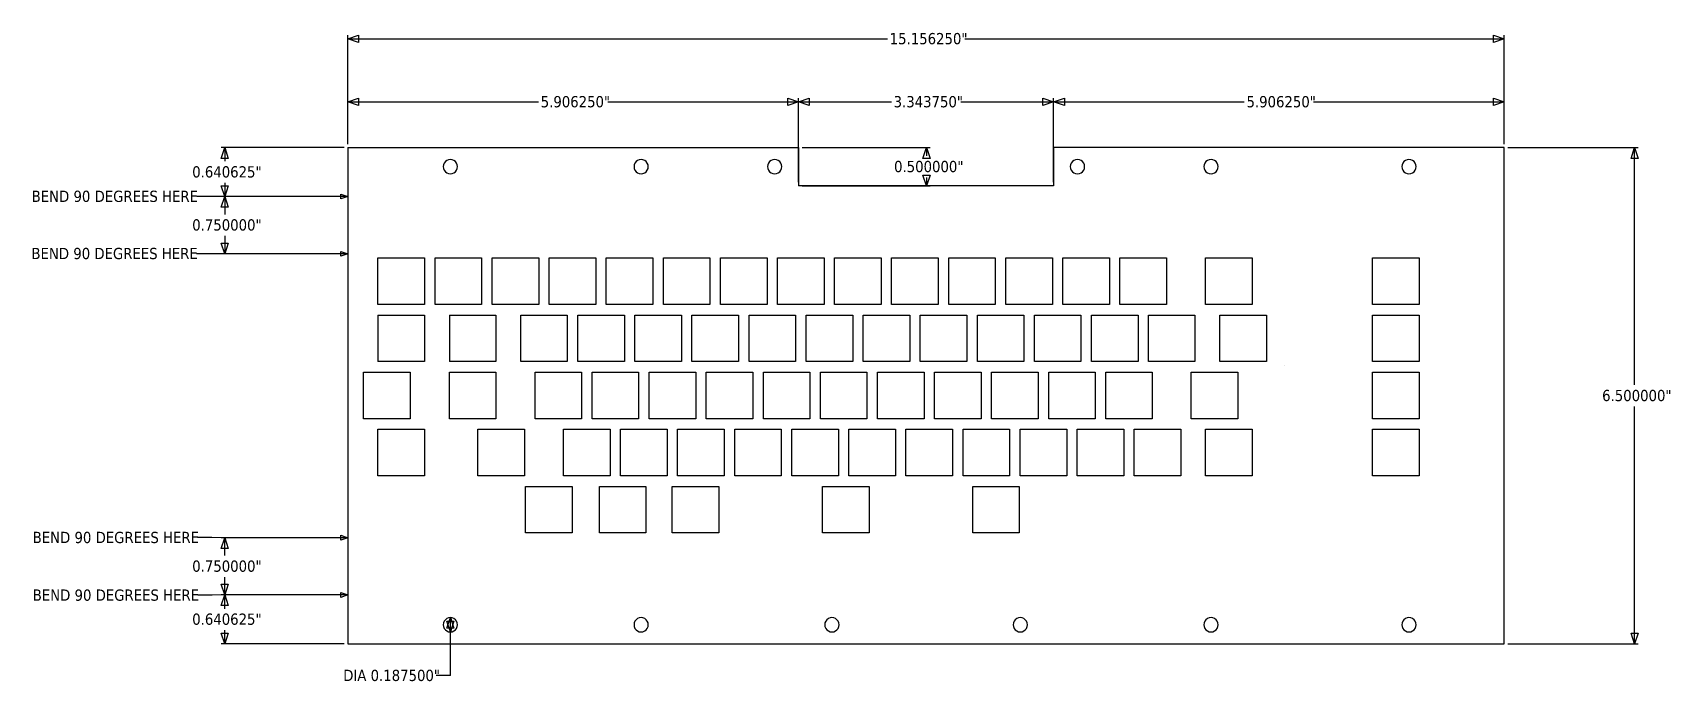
# Model space of a CAD drawing. Extents: x -13.6 to 10.6, y -4.6 to 5.
import ezdxf

# ---------------------------------------------------------------- set-up
doc = ezdxf.new("R2010")
doc.units = 0
doc.header["$MEASUREMENT"] = 0
doc.layers.get('0').update_dxf_attribs({"linetype": 'CONTINUOUS'})
doc.styles.add('TAHOMA', font='Tahoma')

msp = doc.modelspace()

# ---------------------------------------------------------------- linework, layer by layer
at = {"color": 250}
for p, q in [((-8.971, 3.329), (-8.971, 4.938)), ((-8.971, 4.886), (-0.982, 4.886)), ((0.16, 4.886), (8.149, 4.886)), ((8.149, 3.329), (8.149, 4.938)), ((-8.971, 3.329), (-8.971, 4.005)), ((-8.971, 3.952), (-6.148, 3.952)), ((-5.122, 3.952), (-2.3, 3.952)), ((-2.3, 3.329), (-2.3, 4.005)), ((-2.3, 2.764), (-2.3, 4.005)), ((-2.3, 3.952), (-0.924, 3.952)), ((0.102, 3.952), (1.477, 3.952)), ((1.477, 2.764), (1.477, 4.005)), ((1.477, 3.329), (1.477, 4.005)), ((1.477, 3.952), (4.3, 3.952)), ((5.326, 3.952), (8.149, 3.952)), ((8.149, 3.329), (8.149, 4.005)), ((-9.024, 3.276), (-10.846, 3.276)), ((-10.794, 3.276), (-10.794, 3.073)), ((-2.247, 3.276), (-0.351, 3.276)), ((-0.404, 3.276), (-0.404, 3.152)), ((8.202, 3.276), (10.131, 3.276)), ((10.078, -0.236), (10.078, 3.276)), ((-10.794, 2.756), (-10.794, 2.552)), ((-2.247, 2.711), (-0.351, 2.711)), ((-0.404, 2.835), (-0.404, 2.711)), ((-10.998, 2.552), (-11.209, 2.552)), ((-8.971, 2.552), (-10.998, 2.552)), ((-9.024, 2.552), (-10.846, 2.552)), ((-9.024, 2.552), (-10.846, 2.552)), ((-10.794, 2.552), (-10.794, 2.287)), ((-10.794, 1.97), (-10.794, 1.705)), ((-11.001, 1.706), (-11.213, 1.706)), ((-8.971, 1.705), (-11.001, 1.706)), ((-9.024, 1.705), (-10.846, 1.705)), ((10.078, -4.066), (10.078, -0.554)), ((-10.983, -2.494), (-11.195, -2.494)), ((-8.971, -2.495), (-10.983, -2.494)), ((-9.024, -2.495), (-10.846, -2.495)), ((-10.794, -2.76), (-10.794, -2.495)), ((-10.794, -3.342), (-10.794, -3.077)), ((-10.982, -3.348), (-11.193, -3.348)), ((-8.971, -3.342), (-10.982, -3.348)), ((-9.024, -3.342), (-10.846, -3.342)), ((-9.024, -3.342), (-10.846, -3.342)), ((-10.794, -3.546), (-10.794, -3.342)), ((-10.794, -4.066), (-10.794, -3.863)), ((-7.453, -3.889), (-7.453, -3.678)), ((-9.024, -4.066), (-10.846, -4.066)), ((-7.454, -4.536), (-7.453, -3.889)), ((8.202, -4.066), (10.131, -4.066)), ((-7.454, -4.536), (-7.665, -4.536))]:
    msp.add_line(p, q, dxfattribs=at)
for p, q in [((-8.971, 3.276), (-2.3, 3.276)), ((-8.971, 3.276), (-8.971, -4.066)), ((-2.3, 3.276), (-2.3, 2.711)), ((1.477, 3.276), (1.477, 2.711)), ((8.149, 3.276), (1.477, 3.276)), ((8.149, -4.066), (8.149, 3.276)), ((-7.555, 3.021), (-7.559, 2.994)), ((-7.559, 2.994), (-7.555, 2.966)), ((-7.545, 3.047), (-7.555, 3.021)), ((-7.555, 2.966), (-7.545, 2.941)), ((-7.528, 3.069), (-7.545, 3.047)), ((-7.545, 2.941), (-7.528, 2.919)), ((-7.506, 3.085), (-7.528, 3.069)), ((-7.528, 2.919), (-7.506, 2.902)), ((-7.481, 3.096), (-7.506, 3.085)), ((-7.453, 3.1), (-7.481, 3.096)), ((-7.426, 3.096), (-7.453, 3.1)), ((-7.4, 3.085), (-7.426, 3.096)), ((-7.378, 3.069), (-7.4, 3.085)), ((-7.4, 2.902), (-7.378, 2.919)), ((-7.361, 3.047), (-7.378, 3.069)), ((-7.378, 2.919), (-7.361, 2.941)), ((-7.351, 3.021), (-7.361, 3.047)), ((-7.361, 2.941), (-7.351, 2.966)), ((-7.347, 2.994), (-7.351, 3.021)), ((-7.351, 2.966), (-7.347, 2.994)), ((-4.732, 3.021), (-4.735, 2.994)), ((-4.735, 2.994), (-4.732, 2.966)), ((-4.721, 3.047), (-4.732, 3.021)), ((-4.732, 2.966), (-4.721, 2.941)), ((-4.704, 3.069), (-4.721, 3.047)), ((-4.721, 2.941), (-4.704, 2.919)), ((-4.682, 3.085), (-4.704, 3.069)), ((-4.704, 2.919), (-4.682, 2.902)), ((-4.657, 3.096), (-4.682, 3.085)), ((-4.629, 3.1), (-4.657, 3.096)), ((-4.602, 3.096), (-4.629, 3.1)), ((-4.576, 3.085), (-4.602, 3.096)), ((-4.554, 3.069), (-4.576, 3.085)), ((-4.576, 2.902), (-4.554, 2.919)), ((-4.538, 3.047), (-4.554, 3.069)), ((-4.554, 2.919), (-4.538, 2.941)), ((-4.527, 3.021), (-4.538, 3.047)), ((-4.538, 2.941), (-4.527, 2.966)), ((-4.523, 2.994), (-4.527, 3.021)), ((-4.527, 2.966), (-4.523, 2.994)), ((-2.755, 3.021), (-2.758, 2.994)), ((-2.758, 2.994), (-2.755, 2.966)), ((-2.744, 3.047), (-2.755, 3.021)), ((-2.755, 2.966), (-2.744, 2.941)), ((-2.727, 3.069), (-2.744, 3.047)), ((-2.744, 2.941), (-2.727, 2.919)), ((-2.705, 3.085), (-2.727, 3.069)), ((-2.727, 2.919), (-2.705, 2.902)), ((-2.68, 3.096), (-2.705, 3.085)), ((-2.653, 3.1), (-2.68, 3.096)), ((-2.625, 3.096), (-2.653, 3.1)), ((-2.6, 3.085), (-2.625, 3.096)), ((-2.578, 3.069), (-2.6, 3.085)), ((-2.6, 2.902), (-2.578, 2.919)), ((-2.561, 3.047), (-2.578, 3.069)), ((-2.578, 2.919), (-2.561, 2.941)), ((-2.55, 3.021), (-2.561, 3.047)), ((-2.561, 2.941), (-2.55, 2.966)), ((-2.547, 2.994), (-2.55, 3.021)), ((-2.55, 2.966), (-2.547, 2.994)), ((1.728, 3.021), (1.724, 2.994)), ((1.724, 2.994), (1.728, 2.966)), ((1.739, 3.047), (1.728, 3.021)), ((1.728, 2.966), (1.739, 2.941)), ((1.755, 3.069), (1.739, 3.047)), ((1.739, 2.941), (1.755, 2.919)), ((1.777, 3.085), (1.755, 3.069)), ((1.755, 2.919), (1.777, 2.902)), ((1.803, 3.096), (1.777, 3.085)), ((1.83, 3.1), (1.803, 3.096)), ((1.858, 3.096), (1.83, 3.1)), ((1.883, 3.085), (1.858, 3.096)), ((1.905, 3.069), (1.883, 3.085)), ((1.883, 2.902), (1.905, 2.919)), ((1.922, 3.047), (1.905, 3.069)), ((1.905, 2.919), (1.922, 2.941)), ((1.933, 3.021), (1.922, 3.047)), ((1.922, 2.941), (1.933, 2.966)), ((1.936, 2.994), (1.933, 3.021)), ((1.933, 2.966), (1.936, 2.994)), ((3.705, 3.021), (3.701, 2.994)), ((3.701, 2.994), (3.705, 2.966)), ((3.715, 3.047), (3.705, 3.021)), ((3.705, 2.966), (3.715, 2.941)), ((3.732, 3.069), (3.715, 3.047)), ((3.715, 2.941), (3.732, 2.919)), ((3.754, 3.085), (3.732, 3.069)), ((3.732, 2.919), (3.754, 2.902)), ((3.78, 3.096), (3.754, 3.085)), ((3.807, 3.1), (3.78, 3.096)), ((3.834, 3.096), (3.807, 3.1)), ((3.86, 3.085), (3.834, 3.096)), ((3.882, 3.069), (3.86, 3.085)), ((3.86, 2.902), (3.882, 2.919)), ((3.899, 3.047), (3.882, 3.069)), ((3.882, 2.919), (3.899, 2.941)), ((3.909, 3.021), (3.899, 3.047)), ((3.899, 2.941), (3.909, 2.966)), ((3.913, 2.994), (3.909, 3.021)), ((3.909, 2.966), (3.913, 2.994)), ((6.635, 3.021), (6.631, 2.994)), ((6.631, 2.994), (6.635, 2.966)), ((6.645, 3.047), (6.635, 3.021)), ((6.635, 2.966), (6.645, 2.941)), ((6.662, 3.069), (6.645, 3.047)), ((6.645, 2.941), (6.662, 2.919)), ((6.684, 3.085), (6.662, 3.069)), ((6.662, 2.919), (6.684, 2.902)), ((6.709, 3.096), (6.684, 3.085)), ((6.737, 3.1), (6.709, 3.096)), ((6.764, 3.096), (6.737, 3.1)), ((6.79, 3.085), (6.764, 3.096)), ((6.812, 3.069), (6.79, 3.085)), ((6.79, 2.902), (6.812, 2.919)), ((6.829, 3.047), (6.812, 3.069)), ((6.812, 2.919), (6.829, 2.941)), ((6.839, 3.021), (6.829, 3.047)), ((6.829, 2.941), (6.839, 2.966)), ((6.843, 2.994), (6.839, 3.021)), ((6.839, 2.966), (6.843, 2.994)), ((-7.506, 2.902), (-7.481, 2.891)), ((-7.481, 2.891), (-7.453, 2.888)), ((-7.453, 2.888), (-7.426, 2.891)), ((-7.426, 2.891), (-7.4, 2.902)), ((-4.682, 2.902), (-4.657, 2.891)), ((-4.657, 2.891), (-4.629, 2.888)), ((-4.629, 2.888), (-4.602, 2.891)), ((-4.602, 2.891), (-4.576, 2.902)), ((-2.705, 2.902), (-2.68, 2.891)), ((-2.68, 2.891), (-2.653, 2.888)), ((-2.653, 2.888), (-2.625, 2.891)), ((-2.625, 2.891), (-2.6, 2.902)), ((1.477, 2.711), (-2.3, 2.711)), ((1.777, 2.902), (1.803, 2.891)), ((1.803, 2.891), (1.83, 2.888)), ((1.83, 2.888), (1.858, 2.891)), ((1.858, 2.891), (1.883, 2.902)), ((3.754, 2.902), (3.78, 2.891)), ((3.78, 2.891), (3.807, 2.888)), ((3.807, 2.888), (3.834, 2.891)), ((3.834, 2.891), (3.86, 2.902)), ((6.684, 2.902), (6.709, 2.891)), ((6.709, 2.891), (6.737, 2.888)), ((6.737, 2.888), (6.764, 2.891)), ((6.764, 2.891), (6.79, 2.902)), ((-8.525, 1.644), (-7.836, 1.644)), ((-8.525, 0.955), (-8.525, 1.644)), ((-7.836, 1.644), (-7.836, 0.955)), ((-7.68, 0.955), (-7.68, 1.644)), ((-7.68, 1.644), (-6.991, 1.644)), ((-6.991, 1.644), (-6.991, 0.955)), ((-6.835, 1.644), (-6.146, 1.644)), ((-6.835, 0.955), (-6.835, 1.644)), ((-6.146, 1.644), (-6.146, 0.955)), ((-5.99, 0.955), (-5.99, 1.644)), ((-5.99, 1.644), (-5.301, 1.644)), ((-5.301, 1.644), (-5.301, 0.955)), ((-5.145, 1.644), (-4.456, 1.644)), ((-5.145, 0.955), (-5.145, 1.644)), ((-4.456, 1.644), (-4.456, 0.955)), ((-4.3, 1.644), (-3.611, 1.644)), ((-4.3, 0.955), (-4.3, 1.644)), ((-3.611, 1.644), (-3.611, 0.955)), ((-3.456, 0.955), (-3.456, 1.644)), ((-3.456, 1.644), (-2.766, 1.644)), ((-2.766, 1.644), (-2.766, 0.955)), ((-2.611, 1.644), (-1.922, 1.644)), ((-2.611, 0.955), (-2.611, 1.644)), ((-1.922, 1.644), (-1.922, 0.955)), ((-1.766, 1.644), (-1.077, 1.644)), ((-1.766, 0.955), (-1.766, 1.644)), ((-1.077, 1.644), (-1.077, 0.955)), ((-0.921, 1.644), (-0.232, 1.644)), ((-0.921, 0.955), (-0.921, 1.644)), ((-0.232, 1.644), (-0.232, 0.955)), ((-0.076, 1.644), (0.613, 1.644)), ((-0.076, 0.955), (-0.076, 1.644)), ((0.613, 1.644), (0.613, 0.955)), ((0.769, 0.955), (0.769, 1.644)), ((0.769, 1.644), (1.458, 1.644)), ((1.458, 1.644), (1.458, 0.955)), ((1.614, 1.644), (2.303, 1.644)), ((1.614, 0.955), (1.614, 1.644)), ((2.303, 1.644), (2.303, 0.955)), ((2.459, 0.955), (2.459, 1.644)), ((2.459, 1.644), (3.148, 1.644)), ((3.148, 1.644), (3.148, 0.955)), ((3.727, 0.955), (3.727, 1.644)), ((3.727, 1.644), (4.416, 1.644)), ((4.416, 1.644), (4.416, 0.955)), ((6.198, 1.644), (6.887, 1.644)), ((6.198, 0.955), (6.198, 1.644)), ((6.887, 1.644), (6.887, 0.955)), ((-7.836, 0.955), (-8.525, 0.955)), ((-8.525, 0.799), (-7.836, 0.799)), ((-8.525, 0.799), (-8.525, 0.11)), ((-7.836, 0.799), (-7.836, 0.11)), ((-6.991, 0.955), (-7.68, 0.955)), ((-7.468, 0.799), (-6.779, 0.799)), ((-7.468, 0.799), (-7.468, 0.11)), ((-6.146, 0.955), (-6.835, 0.955)), ((-6.779, 0.799), (-6.779, 0.11)), ((-6.412, 0.799), (-5.723, 0.799)), ((-6.412, 0.11), (-6.412, 0.799)), ((-5.301, 0.955), (-5.99, 0.955)), ((-5.723, 0.799), (-5.723, 0.11)), ((-5.567, 0.799), (-4.878, 0.799)), ((-5.567, 0.11), (-5.567, 0.799)), ((-4.456, 0.955), (-5.145, 0.955)), ((-4.878, 0.799), (-4.878, 0.11)), ((-4.722, 0.799), (-4.033, 0.799)), ((-4.722, 0.11), (-4.722, 0.799)), ((-3.611, 0.955), (-4.3, 0.955)), ((-4.033, 0.799), (-4.033, 0.11)), ((-3.877, 0.799), (-3.188, 0.799)), ((-3.877, 0.11), (-3.877, 0.799)), ((-2.766, 0.955), (-3.456, 0.955)), ((-3.188, 0.799), (-3.188, 0.11)), ((-3.032, 0.799), (-2.343, 0.799)), ((-3.032, 0.11), (-3.032, 0.799)), ((-1.922, 0.955), (-2.611, 0.955)), ((-2.343, 0.799), (-2.343, 0.11)), ((-2.187, 0.11), (-2.187, 0.799)), ((-2.187, 0.799), (-1.498, 0.799)), ((-1.077, 0.955), (-1.766, 0.955)), ((-1.498, 0.799), (-1.498, 0.11)), ((-1.342, 0.11), (-1.342, 0.799)), ((-1.342, 0.799), (-0.653, 0.799)), ((-0.232, 0.955), (-0.921, 0.955)), ((-0.653, 0.799), (-0.653, 0.11)), ((-0.497, 0.11), (-0.497, 0.799)), ((-0.497, 0.799), (0.192, 0.799)), ((0.613, 0.955), (-0.076, 0.955)), ((0.192, 0.799), (0.192, 0.11)), ((0.348, 0.799), (1.037, 0.799)), ((0.348, 0.11), (0.348, 0.799)), ((1.458, 0.955), (0.769, 0.955)), ((1.037, 0.799), (1.037, 0.11)), ((1.193, 0.11), (1.193, 0.799)), ((1.193, 0.799), (1.882, 0.799)), ((2.303, 0.955), (1.614, 0.955)), ((1.882, 0.799), (1.882, 0.11)), ((2.037, 0.799), (2.727, 0.799)), ((2.037, 0.11), (2.037, 0.799)), ((3.148, 0.955), (2.459, 0.955)), ((2.727, 0.799), (2.727, 0.11)), ((2.88, 0.799), (3.569, 0.799)), ((2.88, 0.11), (2.88, 0.799)), ((3.569, 0.799), (3.569, 0.11)), ((4.416, 0.955), (3.727, 0.955)), ((3.939, 0.11), (3.939, 0.799)), ((3.939, 0.799), (4.628, 0.799)), ((4.628, 0.799), (4.628, 0.11)), ((6.887, 0.955), (6.198, 0.955)), ((6.198, 0.799), (6.887, 0.799)), ((6.198, 0.11), (6.198, 0.799)), ((6.887, 0.799), (6.887, 0.11)), ((-7.836, 0.11), (-8.525, 0.11)), ((-6.779, 0.11), (-7.468, 0.11)), ((-5.723, 0.11), (-6.412, 0.11)), ((-4.878, 0.11), (-5.567, 0.11)), ((-4.033, 0.11), (-4.722, 0.11)), ((-3.188, 0.11), (-3.877, 0.11)), ((-2.343, 0.11), (-3.032, 0.11)), ((-1.498, 0.11), (-2.187, 0.11)), ((-0.653, 0.11), (-1.342, 0.11)), ((0.192, 0.11), (-0.497, 0.11)), ((1.037, 0.11), (0.348, 0.11)), ((1.882, 0.11), (1.193, 0.11)), ((2.727, 0.11), (2.037, 0.11)), ((3.569, 0.11), (2.88, 0.11)), ((4.628, 0.11), (3.939, 0.11)), ((4.901, 0.046), (4.901, 0.049)), ((6.887, 0.11), (6.198, 0.11)), ((-8.737, -0.046), (-8.048, -0.046)), ((-8.737, -0.735), (-8.737, -0.046)), ((-8.048, -0.046), (-8.048, -0.735)), ((-7.468, -0.046), (-6.779, -0.046)), ((-7.468, -0.735), (-7.468, -0.046)), ((-6.779, -0.046), (-6.779, -0.735)), ((-6.2, -0.735), (-6.2, -0.046)), ((-6.2, -0.046), (-5.511, -0.046)), ((-5.511, -0.046), (-5.511, -0.735)), ((-5.355, -0.046), (-4.666, -0.046)), ((-5.355, -0.735), (-5.355, -0.046)), ((-4.666, -0.046), (-4.666, -0.735)), ((-4.51, -0.046), (-3.821, -0.046)), ((-4.51, -0.735), (-4.51, -0.046)), ((-3.821, -0.046), (-3.821, -0.735)), ((-3.665, -0.735), (-3.665, -0.046)), ((-3.665, -0.046), (-2.976, -0.046)), ((-2.976, -0.046), (-2.976, -0.735)), ((-2.82, -0.046), (-2.131, -0.046)), ((-2.82, -0.735), (-2.82, -0.046)), ((-2.131, -0.046), (-2.131, -0.735)), ((-1.975, -0.735), (-1.975, -0.046)), ((-1.975, -0.046), (-1.286, -0.046)), ((-1.286, -0.046), (-1.286, -0.735)), ((-1.13, -0.735), (-1.13, -0.046)), ((-1.13, -0.046), (-0.441, -0.046)), ((-0.441, -0.046), (-0.441, -0.735)), ((-0.285, -0.735), (-0.285, -0.046)), ((-0.285, -0.046), (0.404, -0.046)), ((0.404, -0.046), (0.404, -0.735)), ((0.559, -0.046), (1.248, -0.046)), ((0.559, -0.735), (0.559, -0.046)), ((1.248, -0.046), (1.248, -0.735)), ((1.404, -0.046), (2.093, -0.046)), ((1.404, -0.735), (1.404, -0.046)), ((2.093, -0.046), (2.093, -0.735)), ((2.249, -0.046), (2.938, -0.046)), ((2.249, -0.735), (2.249, -0.046)), ((2.938, -0.046), (2.938, -0.735)), ((3.515, -0.735), (3.515, -0.046)), ((3.515, -0.046), (4.205, -0.046)), ((4.205, -0.046), (4.205, -0.735)), ((6.198, -0.046), (6.887, -0.046)), ((6.198, -0.735), (6.198, -0.046)), ((6.887, -0.046), (6.887, -0.735)), ((-8.048, -0.735), (-8.737, -0.735)), ((-8.526, -0.891), (-7.837, -0.891)), ((-8.526, -1.58), (-8.526, -0.891)), ((-7.837, -0.891), (-7.837, -1.58)), ((-6.779, -0.735), (-7.468, -0.735)), ((-7.047, -1.58), (-7.047, -0.891)), ((-7.047, -0.891), (-6.358, -0.891)), ((-6.358, -0.891), (-6.358, -1.58)), ((-5.511, -0.735), (-6.2, -0.735)), ((-5.778, -0.891), (-5.089, -0.891)), ((-5.778, -1.58), (-5.778, -0.891)), ((-4.666, -0.735), (-5.355, -0.735)), ((-5.089, -0.891), (-5.089, -1.58)), ((-4.934, -1.58), (-4.934, -0.891)), ((-4.934, -0.891), (-4.245, -0.891)), ((-3.821, -0.735), (-4.51, -0.735)), ((-4.245, -0.891), (-4.245, -1.58)), ((-4.089, -0.891), (-3.4, -0.891)), ((-4.089, -1.58), (-4.089, -0.891)), ((-2.976, -0.735), (-3.665, -0.735)), ((-3.4, -0.891), (-3.4, -1.58)), ((-3.244, -1.58), (-3.244, -0.891)), ((-3.244, -0.891), (-2.555, -0.891)), ((-2.131, -0.735), (-2.82, -0.735)), ((-2.555, -0.891), (-2.555, -1.58)), ((-2.399, -1.58), (-2.399, -0.891)), ((-2.399, -0.891), (-1.71, -0.891)), ((-1.286, -0.735), (-1.975, -0.735)), ((-1.71, -0.891), (-1.71, -1.58)), ((-1.554, -1.58), (-1.554, -0.891)), ((-1.554, -0.891), (-0.865, -0.891)), ((-0.441, -0.735), (-1.13, -0.735)), ((-0.865, -0.891), (-0.865, -1.58)), ((-0.709, -0.891), (-0.02, -0.891)), ((-0.709, -1.58), (-0.709, -0.891)), ((0.404, -0.735), (-0.285, -0.735)), ((-0.02, -0.891), (-0.02, -1.58)), ((0.136, -0.891), (0.825, -0.891)), ((0.136, -1.58), (0.136, -0.891)), ((1.248, -0.735), (0.559, -0.735)), ((0.825, -0.891), (0.825, -1.58)), ((0.981, -1.58), (0.981, -0.891)), ((0.981, -0.891), (1.67, -0.891)), ((2.093, -0.735), (1.404, -0.735)), ((1.67, -0.891), (1.67, -1.58)), ((1.826, -1.58), (1.826, -0.891)), ((1.826, -0.891), (2.515, -0.891)), ((2.938, -0.735), (2.249, -0.735)), ((2.515, -0.891), (2.515, -1.58)), ((2.671, -0.891), (3.36, -0.891)), ((2.671, -1.58), (2.671, -0.891)), ((3.36, -0.891), (3.36, -1.58)), ((4.205, -0.735), (3.515, -0.735)), ((3.727, -0.891), (4.416, -0.891)), ((3.727, -1.58), (3.727, -0.891)), ((4.416, -0.891), (4.416, -1.58)), ((6.887, -0.735), (6.198, -0.735)), ((6.198, -0.891), (6.887, -0.891)), ((6.198, -1.58), (6.198, -0.891)), ((6.887, -0.891), (6.887, -1.58)), ((-7.837, -1.58), (-8.526, -1.58)), ((-6.358, -1.58), (-7.047, -1.58)), ((-5.089, -1.58), (-5.778, -1.58)), ((-4.245, -1.58), (-4.934, -1.58)), ((-3.4, -1.58), (-4.089, -1.58)), ((-2.555, -1.58), (-3.244, -1.58)), ((-1.71, -1.58), (-2.399, -1.58)), ((-0.865, -1.58), (-1.554, -1.58)), ((-0.02, -1.58), (-0.709, -1.58)), ((0.825, -1.58), (0.136, -1.58)), ((1.67, -1.58), (0.981, -1.58)), ((2.515, -1.58), (1.826, -1.58)), ((3.36, -1.58), (2.671, -1.58)), ((4.416, -1.58), (3.727, -1.58)), ((6.887, -1.58), (6.198, -1.58)), ((-6.339, -1.736), (-5.65, -1.736)), ((-6.339, -2.425), (-6.339, -1.736)), ((-5.65, -1.736), (-5.65, -2.425)), ((-5.248, -2.425), (-5.248, -1.736)), ((-5.248, -1.736), (-4.559, -1.736)), ((-4.559, -1.736), (-4.559, -2.425)), ((-4.168, -1.736), (-3.479, -1.736)), ((-4.168, -2.425), (-4.168, -1.736)), ((-3.479, -1.736), (-3.479, -2.425)), ((-1.945, -2.425), (-1.945, -1.736)), ((-1.945, -1.736), (-1.256, -1.736)), ((-1.256, -1.736), (-1.256, -2.425)), ((0.279, -1.736), (0.968, -1.736)), ((0.279, -2.425), (0.279, -1.736)), ((0.968, -1.736), (0.968, -2.425)), ((-5.65, -2.425), (-6.339, -2.425)), ((-4.559, -2.425), (-5.248, -2.425)), ((-3.479, -2.425), (-4.168, -2.425)), ((-1.256, -2.425), (-1.945, -2.425)), ((0.968, -2.425), (0.279, -2.425)), ((-7.555, -3.756), (-7.559, -3.784)), ((-7.559, -3.784), (-7.555, -3.811)), ((-7.545, -3.731), (-7.555, -3.756)), ((-7.555, -3.811), (-7.545, -3.837)), ((-7.528, -3.709), (-7.545, -3.731)), ((-7.545, -3.837), (-7.528, -3.858)), ((-7.506, -3.692), (-7.528, -3.709)), ((-7.528, -3.858), (-7.506, -3.875)), ((-7.481, -3.681), (-7.506, -3.692)), ((-7.506, -3.875), (-7.481, -3.886)), ((-7.453, -3.678), (-7.481, -3.681)), ((-7.426, -3.681), (-7.453, -3.678)), ((-7.4, -3.692), (-7.426, -3.681)), ((-7.426, -3.886), (-7.4, -3.875)), ((-7.378, -3.709), (-7.4, -3.692)), ((-7.4, -3.875), (-7.378, -3.858)), ((-7.361, -3.731), (-7.378, -3.709)), ((-7.378, -3.858), (-7.361, -3.837)), ((-7.351, -3.756), (-7.361, -3.731)), ((-7.361, -3.837), (-7.351, -3.811)), ((-7.347, -3.784), (-7.351, -3.756)), ((-7.351, -3.811), (-7.347, -3.784)), ((-4.732, -3.756), (-4.735, -3.784)), ((-4.735, -3.784), (-4.732, -3.811)), ((-4.721, -3.731), (-4.732, -3.756)), ((-4.732, -3.811), (-4.721, -3.837)), ((-4.704, -3.709), (-4.721, -3.731)), ((-4.721, -3.837), (-4.704, -3.858)), ((-4.682, -3.692), (-4.704, -3.709)), ((-4.704, -3.858), (-4.682, -3.875)), ((-4.657, -3.681), (-4.682, -3.692)), ((-4.682, -3.875), (-4.657, -3.886)), ((-4.629, -3.678), (-4.657, -3.681)), ((-4.602, -3.681), (-4.629, -3.678)), ((-4.576, -3.692), (-4.602, -3.681)), ((-4.602, -3.886), (-4.576, -3.875)), ((-4.554, -3.709), (-4.576, -3.692)), ((-4.576, -3.875), (-4.554, -3.858)), ((-4.538, -3.731), (-4.554, -3.709)), ((-4.554, -3.858), (-4.538, -3.837)), ((-4.527, -3.756), (-4.538, -3.731)), ((-4.538, -3.837), (-4.527, -3.811)), ((-4.523, -3.784), (-4.527, -3.756)), ((-4.527, -3.811), (-4.523, -3.784)), ((-1.908, -3.756), (-1.911, -3.784)), ((-1.911, -3.784), (-1.908, -3.811)), ((-1.897, -3.731), (-1.908, -3.756)), ((-1.908, -3.811), (-1.897, -3.837)), ((-1.88, -3.709), (-1.897, -3.731)), ((-1.897, -3.837), (-1.88, -3.858)), ((-1.858, -3.692), (-1.88, -3.709)), ((-1.88, -3.858), (-1.858, -3.875)), ((-1.833, -3.681), (-1.858, -3.692)), ((-1.858, -3.875), (-1.833, -3.886)), ((-1.805, -3.678), (-1.833, -3.681)), ((-1.778, -3.681), (-1.805, -3.678)), ((-1.752, -3.692), (-1.778, -3.681)), ((-1.778, -3.886), (-1.752, -3.875)), ((-1.731, -3.709), (-1.752, -3.692)), ((-1.752, -3.875), (-1.731, -3.858)), ((-1.714, -3.731), (-1.731, -3.709)), ((-1.731, -3.858), (-1.714, -3.837)), ((-1.703, -3.756), (-1.714, -3.731)), ((-1.714, -3.837), (-1.703, -3.811)), ((-1.699, -3.784), (-1.703, -3.756)), ((-1.703, -3.811), (-1.699, -3.784)), ((0.881, -3.756), (0.877, -3.784)), ((0.877, -3.784), (0.881, -3.811)), ((0.891, -3.731), (0.881, -3.756)), ((0.881, -3.811), (0.891, -3.837)), ((0.908, -3.709), (0.891, -3.731)), ((0.891, -3.837), (0.908, -3.858)), ((0.93, -3.692), (0.908, -3.709)), ((0.908, -3.858), (0.93, -3.875)), ((0.956, -3.681), (0.93, -3.692)), ((0.93, -3.875), (0.956, -3.886)), ((0.983, -3.678), (0.956, -3.681)), ((1.011, -3.681), (0.983, -3.678)), ((1.036, -3.692), (1.011, -3.681)), ((1.011, -3.886), (1.036, -3.875)), ((1.058, -3.709), (1.036, -3.692)), ((1.036, -3.875), (1.058, -3.858)), ((1.075, -3.731), (1.058, -3.709)), ((1.058, -3.858), (1.075, -3.837)), ((1.085, -3.756), (1.075, -3.731)), ((1.075, -3.837), (1.085, -3.811)), ((1.089, -3.784), (1.085, -3.756)), ((1.085, -3.811), (1.089, -3.784)), ((3.705, -3.756), (3.701, -3.784)), ((3.701, -3.784), (3.705, -3.811)), ((3.715, -3.731), (3.705, -3.756)), ((3.705, -3.811), (3.715, -3.837)), ((3.732, -3.709), (3.715, -3.731)), ((3.715, -3.837), (3.732, -3.858)), ((3.754, -3.692), (3.732, -3.709)), ((3.732, -3.858), (3.754, -3.875)), ((3.78, -3.681), (3.754, -3.692)), ((3.754, -3.875), (3.78, -3.886)), ((3.807, -3.678), (3.78, -3.681)), ((3.834, -3.681), (3.807, -3.678)), ((3.86, -3.692), (3.834, -3.681)), ((3.834, -3.886), (3.86, -3.875)), ((3.882, -3.709), (3.86, -3.692)), ((3.86, -3.875), (3.882, -3.858)), ((3.899, -3.731), (3.882, -3.709)), ((3.882, -3.858), (3.899, -3.837)), ((3.909, -3.756), (3.899, -3.731)), ((3.899, -3.837), (3.909, -3.811)), ((3.913, -3.784), (3.909, -3.756)), ((3.909, -3.811), (3.913, -3.784)), ((6.635, -3.756), (6.631, -3.784)), ((6.631, -3.784), (6.635, -3.811)), ((6.645, -3.731), (6.635, -3.756)), ((6.635, -3.811), (6.645, -3.837)), ((6.662, -3.709), (6.645, -3.731)), ((6.645, -3.837), (6.662, -3.858)), ((6.684, -3.692), (6.662, -3.709)), ((6.662, -3.858), (6.684, -3.875)), ((6.709, -3.681), (6.684, -3.692)), ((6.684, -3.875), (6.709, -3.886)), ((6.737, -3.678), (6.709, -3.681)), ((6.764, -3.681), (6.737, -3.678)), ((6.79, -3.692), (6.764, -3.681)), ((6.764, -3.886), (6.79, -3.875)), ((6.812, -3.709), (6.79, -3.692)), ((6.79, -3.875), (6.812, -3.858)), ((6.829, -3.731), (6.812, -3.709)), ((6.812, -3.858), (6.829, -3.837)), ((6.839, -3.756), (6.829, -3.731)), ((6.829, -3.837), (6.839, -3.811)), ((6.843, -3.784), (6.839, -3.756)), ((6.839, -3.811), (6.843, -3.784)), ((-8.971, -4.066), (8.149, -4.066)), ((-7.481, -3.886), (-7.453, -3.889)), ((-7.453, -3.889), (-7.426, -3.886)), ((-4.657, -3.886), (-4.629, -3.889)), ((-4.629, -3.889), (-4.602, -3.886)), ((-1.833, -3.886), (-1.805, -3.889)), ((-1.805, -3.889), (-1.778, -3.886)), ((0.956, -3.886), (0.983, -3.889)), ((0.983, -3.889), (1.011, -3.886)), ((3.78, -3.886), (3.807, -3.889)), ((3.807, -3.889), (3.834, -3.886)), ((6.709, -3.886), (6.737, -3.889)), ((6.737, -3.889), (6.764, -3.886))]:
    msp.add_line(p, q)

# ---------------------------------------------------------------- texts
at = {"color": 250, "attachment_point": 7, "style": 'TAHOMA'}
for s, insert, char_height in [('15.156250"', (-0.95, 4.802), 0.1664), ('5.906250"', (-6.116, 3.869), 0.1664), ('3.343750"', (-0.892, 3.869), 0.1664), ('5.906250"', (4.332, 3.869), 0.1664), ('0.640625"', (-11.275, 2.831), 0.1664), ('0.500000"', (-0.885, 2.91), 0.1664), ('BEND 90 DEGREES HERE', (-13.652, 2.469), 0.16642), ('0.750000"', (-11.275, 2.046), 0.1664), ('BEND 90 DEGREES HERE', (-13.655, 1.623), 0.16642), ('6.500000"', (9.597, -0.478), 0.1664), ('BEND 90 DEGREES HERE', (-13.637, -2.578), 0.16642), ('0.750000"', (-11.275, -3.002), 0.1664), ('BEND 90 DEGREES HERE', (-13.636, -3.431), 0.16642), ('0.640625"', (-11.275, -3.787), 0.1664), ('DIA 0.187500"', (-9.04, -4.619), 0.16642)]:
    msp.add_mtext(s, dxfattribs=dict(at, insert=insert, char_height=char_height))

# ---------------------------------------------------------------- meshes
at = {"color": 250}
mesh = msp.add_polyface(dxfattribs=at)
corners = [(-8.812, 4.833), (-8.971, 4.886), (-8.812, 4.938)]
mesh.append_faces([[corners[k] for k in face] for face in [(0, 1, 2)]], dxfattribs={"color": 250})
mesh = msp.add_polyface(dxfattribs=at)
corners = [(8.149, 4.886), (7.99, 4.833), (7.99, 4.938)]
mesh.append_faces([[corners[k] for k in face] for face in [(0, 1, 2)]], dxfattribs={"color": 250})
mesh = msp.add_polyface(dxfattribs=at)
corners = [(-8.812, 3.899), (-8.971, 3.952), (-8.812, 4.005)]
mesh.append_faces([[corners[k] for k in face] for face in [(0, 1, 2)]], dxfattribs={"color": 250})
mesh = msp.add_polyface(dxfattribs=at)
corners = [(-2.3, 3.952), (-2.458, 3.899), (-2.458, 4.005)]
mesh.append_faces([[corners[k] for k in face] for face in [(0, 1, 2)]], dxfattribs={"color": 250})
mesh = msp.add_polyface(dxfattribs=at)
corners = [(-2.141, 3.899), (-2.3, 3.952), (-2.141, 4.005)]
mesh.append_faces([[corners[k] for k in face] for face in [(0, 1, 2)]], dxfattribs={"color": 250})
mesh = msp.add_polyface(dxfattribs=at)
corners = [(1.477, 3.952), (1.319, 3.899), (1.319, 4.005)]
mesh.append_faces([[corners[k] for k in face] for face in [(0, 1, 2)]], dxfattribs={"color": 250})
mesh = msp.add_polyface(dxfattribs=at)
corners = [(1.636, 3.899), (1.477, 3.952), (1.636, 4.005)]
mesh.append_faces([[corners[k] for k in face] for face in [(0, 1, 2)]], dxfattribs={"color": 250})
mesh = msp.add_polyface(dxfattribs=at)
corners = [(8.149, 3.952), (7.99, 3.899), (7.99, 4.005)]
mesh.append_faces([[corners[k] for k in face] for face in [(0, 1, 2)]], dxfattribs={"color": 250})
mesh = msp.add_polyface(dxfattribs=at)
corners = [(-10.741, 3.117), (-10.846, 3.117), (-10.794, 3.276)]
mesh.append_faces([[corners[k] for k in face] for face in [(0, 1, 2)]], dxfattribs={"color": 250})
mesh = msp.add_polyface(dxfattribs=at)
corners = [(-0.351, 3.117), (-0.457, 3.117), (-0.404, 3.276)]
mesh.append_faces([[corners[k] for k in face] for face in [(0, 1, 2)]], dxfattribs={"color": 250})
mesh = msp.add_polyface(dxfattribs=at)
corners = [(10.131, 3.117), (10.025, 3.117), (10.078, 3.276)]
mesh.append_faces([[corners[k] for k in face] for face in [(0, 1, 2)]], dxfattribs={"color": 250})
mesh = msp.add_polyface(dxfattribs=at)
corners = [(-10.741, 2.711), (-10.794, 2.552), (-10.846, 2.711)]
mesh.append_faces([[corners[k] for k in face] for face in [(0, 1, 2)]], dxfattribs={"color": 250})
mesh = msp.add_polyface(dxfattribs=at)
corners = [(-0.351, 2.87), (-0.404, 2.711), (-0.457, 2.87)]
mesh.append_faces([[corners[k] for k in face] for face in [(0, 1, 2)]], dxfattribs={"color": 250})
mesh = msp.add_polyface(dxfattribs=at)
corners = [(-10.741, 2.394), (-10.846, 2.394), (-10.794, 2.552)]
mesh.append_faces([[corners[k] for k in face] for face in [(0, 1, 2)]], dxfattribs={"color": 250})
mesh = msp.add_polyface(dxfattribs=at)
corners = [(-8.971, 2.552), (-9.077, 2.517), (-9.077, 2.588)]
mesh.append_faces([[corners[k] for k in face] for face in [(0, 1, 2)]], dxfattribs={"color": 250})
mesh = msp.add_polyface(dxfattribs=at)
corners = [(-10.741, 1.864), (-10.794, 1.705), (-10.846, 1.864)]
mesh.append_faces([[corners[k] for k in face] for face in [(0, 1, 2)]], dxfattribs={"color": 250})
mesh = msp.add_polyface(dxfattribs=at)
corners = [(-8.971, 1.705), (-9.077, 1.67), (-9.077, 1.741)]
mesh.append_faces([[corners[k] for k in face] for face in [(0, 1, 2)]], dxfattribs={"color": 250})
mesh = msp.add_polyface(dxfattribs=at)
corners = [(-10.741, -2.654), (-10.846, -2.654), (-10.794, -2.495)]
mesh.append_faces([[corners[k] for k in face] for face in [(0, 1, 2)]], dxfattribs={"color": 250})
mesh = msp.add_polyface(dxfattribs=at)
corners = [(-8.971, -2.495), (-9.077, -2.53), (-9.077, -2.46)]
mesh.append_faces([[corners[k] for k in face] for face in [(0, 1, 2)]], dxfattribs={"color": 250})
mesh = msp.add_polyface(dxfattribs=at)
corners = [(-10.741, -3.184), (-10.794, -3.342), (-10.846, -3.184)]
mesh.append_faces([[corners[k] for k in face] for face in [(0, 1, 2)]], dxfattribs={"color": 250})
mesh = msp.add_polyface(dxfattribs=at)
corners = [(-10.741, -3.501), (-10.846, -3.501), (-10.794, -3.342)]
mesh.append_faces([[corners[k] for k in face] for face in [(0, 1, 2)]], dxfattribs={"color": 250})
mesh = msp.add_polyface(dxfattribs=at)
corners = [(-8.971, -3.342), (-9.077, -3.378), (-9.077, -3.307)]
mesh.append_faces([[corners[k] for k in face] for face in [(0, 1, 2)]], dxfattribs={"color": 250})
mesh = msp.add_polyface(dxfattribs=at)
corners = [(-7.4, -3.836), (-7.506, -3.836), (-7.453, -3.678)]
mesh.append_faces([[corners[k] for k in face] for face in [(0, 1, 2)]], dxfattribs={"color": 250})
mesh = msp.add_polyface(dxfattribs=at)
corners = [(-7.4, -3.731), (-7.453, -3.889), (-7.506, -3.731)]
mesh.append_faces([[corners[k] for k in face] for face in [(0, 1, 2)]], dxfattribs={"color": 250})
mesh = msp.add_polyface(dxfattribs=at)
corners = [(-10.741, -3.907), (-10.794, -4.066), (-10.846, -3.907)]
mesh.append_faces([[corners[k] for k in face] for face in [(0, 1, 2)]], dxfattribs={"color": 250})
mesh = msp.add_polyface(dxfattribs=at)
corners = [(10.131, -3.907), (10.078, -4.066), (10.025, -3.907)]
mesh.append_faces([[corners[k] for k in face] for face in [(0, 1, 2)]], dxfattribs={"color": 250})

doc.saveas('drawing.dxf')
